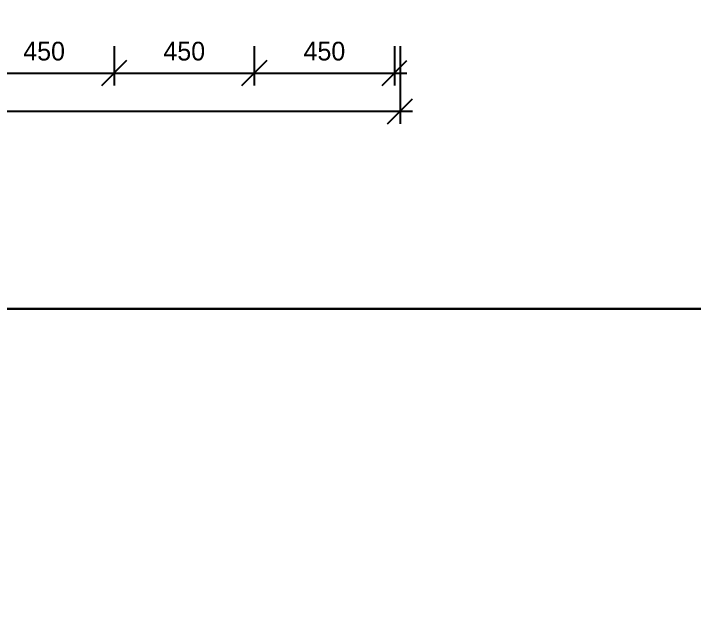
# Model space of a CAD drawing. Header units: millimetres. Extents: x 24776 to 57176, y -19492 to 15017.
# Drawn here: x 41434 to 43620, y 3598 to 5538 of the extents above; entities that cross this region are included whole.
import ezdxf

# ---------------------------------------------------------------- set-up
doc = ezdxf.new("R2010")
doc.units = ezdxf.units.MM
doc.header["$PDMODE"] = 3
doc.styles.add('RomanS', font='')
doc.styles.get('RomanS').set_extended_font_data('YouYuan')
doc.dimstyles.new('SC40', dxfattribs={"dimtxt": 60, "dimasz": 80, "dimexe": 40, "dimexo": 40, "dimgap": 40, "dimtad": 1, "dimdec": 0, "dimzin": 0, "dimdsep": 46, "dimtxsty": 'RomanS', "dimblk": 'OBLIQUE', "dimcen": 0, "dimdle": 40, "dimclrd": 9, "dimclre": 9, "dimclrt": 4, "dimadec": 0, "dimazin": 0, "dimtfac": 1, "dimtdec": 0, "dimtix": 1, "dimtmove": 2, "dimatfit": 1, "dimldrblk": 'DOT', "dimfxl": 1, "dimtolj": 1, "dimtzin": 0, "dimlwd": -1, "dimlwe": -1, "dimarcsym": 0})

# ---------------------------------------------------------------- blocks, each defined once
blk = doc.blocks.new('_Oblique')
at = {"color": 0, "linetype": 'ByBlock', "lineweight": -2}
blk.add_line((-0.5, -0.5), (0.5, 0.5), dxfattribs=at)
blk = doc.blocks.new('*D101')
at = {"color": 9, "transparency": 16777216}
for p, q in [((39889, 5433.2), (39889, 5184.5)), ((42675, 5433.2), (42675, 5184.5)), ((39849, 5224.5), (42715, 5224.5))]:
    blk.add_line(p, q, dxfattribs=at)
at = {"layer": 'Defpoints', "color": 0, "transparency": 16777216}
for p in [(39889, 5473.2), (42675, 5473.2), (42675, 5224.5)]:
    blk.add_point(p, dxfattribs=at)
at = {"color": 9, "transparency": 16777216, "xscale": 80, "yscale": 80, "zscale": 80, "rotation": 180}
blk.add_blockref('_Oblique', (39889, 5224.5), dxfattribs=at)
at = {"color": 9, "transparency": 16777216, "xscale": 80, "yscale": 80, "zscale": 80}
blk.add_blockref('_Oblique', (42675, 5224.5), dxfattribs=at)
at = {"color": 4, "transparency": 16777216, "insert": (41282, 5294.5), "char_height": 60, "attachment_point": 5, "style": 'RomanS'}
blk.add_mtext('\\A1;2786', dxfattribs=at)
blk = doc.blocks.new('_Dot')
at = {"color": 0, "linetype": 'ByBlock', "lineweight": -2}
blk.add_line((-0.5, 0), (-1, 0), dxfattribs=at)
at = {"color": 0, "linetype": 'ByBlock', "const_width": 0.5}
blk.add_lwpolyline([(-0.25, 0, 1), (0.25, 0, 1)], format="xyb", close=True, dxfattribs=at)
blk = doc.blocks.new('*D103')
at = {"color": 9, "transparency": 16777216}
for p, q in [((41307, 5433.2), (41307, 5307.3)), ((41757, 5433.2), (41757, 5307.3)), ((41267, 5347.3), (41797, 5347.3))]:
    blk.add_line(p, q, dxfattribs=at)
at = {"layer": 'Defpoints', "color": 0, "transparency": 16777216}
for p in [(41307, 5473.2), (41757, 5473.2), (41757, 5347.3)]:
    blk.add_point(p, dxfattribs=at)
at = {"color": 9, "transparency": 16777216, "xscale": 80, "yscale": 80, "zscale": 80, "rotation": 180}
blk.add_blockref('_Oblique', (41307, 5347.3), dxfattribs=at)
at = {"color": 9, "transparency": 16777216, "xscale": 80, "yscale": 80, "zscale": 80}
blk.add_blockref('_Oblique', (41757, 5347.3), dxfattribs=at)
at = {"color": 4, "transparency": 16777216, "insert": (41532, 5417.3), "char_height": 60, "attachment_point": 5, "style": 'RomanS'}
blk.add_mtext('\\A1;450', dxfattribs=at)
blk = doc.blocks.new('*D104')
at = {"color": 9, "transparency": 16777216}
for p, q in [((41757, 5433.2), (41757, 5307.3)), ((42207, 5433.2), (42207, 5307.3)), ((41717, 5347.3), (42247, 5347.3))]:
    blk.add_line(p, q, dxfattribs=at)
at = {"layer": 'Defpoints', "color": 0, "transparency": 16777216}
for p in [(41757, 5473.2), (42207, 5473.2), (42207, 5347.3)]:
    blk.add_point(p, dxfattribs=at)
at = {"color": 9, "transparency": 16777216, "xscale": 80, "yscale": 80, "zscale": 80, "rotation": 180}
blk.add_blockref('_Oblique', (41757, 5347.3), dxfattribs=at)
at = {"color": 9, "transparency": 16777216, "xscale": 80, "yscale": 80, "zscale": 80}
blk.add_blockref('_Oblique', (42207, 5347.3), dxfattribs=at)
at = {"color": 4, "transparency": 16777216, "insert": (41982, 5417.3), "char_height": 60, "attachment_point": 5, "style": 'RomanS'}
blk.add_mtext('\\A1;450', dxfattribs=at)
blk = doc.blocks.new('*D105')
at = {"color": 9, "transparency": 16777216}
for p, q in [((42207, 5433.2), (42207, 5307.3)), ((42657, 5433.2), (42657, 5307.3)), ((42167, 5347.3), (42697, 5347.3))]:
    blk.add_line(p, q, dxfattribs=at)
at = {"layer": 'Defpoints', "color": 0, "transparency": 16777216}
for p in [(42207, 5473.2), (42657, 5473.2), (42657, 5347.3)]:
    blk.add_point(p, dxfattribs=at)
at = {"color": 9, "transparency": 16777216, "xscale": 80, "yscale": 80, "zscale": 80, "rotation": 180}
blk.add_blockref('_Oblique', (42207, 5347.3), dxfattribs=at)
at = {"color": 9, "transparency": 16777216, "xscale": 80, "yscale": 80, "zscale": 80}
blk.add_blockref('_Oblique', (42657, 5347.3), dxfattribs=at)
at = {"color": 4, "transparency": 16777216, "insert": (42432, 5417.3), "char_height": 60, "attachment_point": 5, "style": 'RomanS'}
blk.add_mtext('\\A1;450', dxfattribs=at)

msp = doc.modelspace()

# ---------------------------------------------------------------- linework, layer by layer
at = {"color": 250}
for points in [[(37736.3, 12844.3), (44216.3, 12844.3), (44216.3, 4589.1), (37736.3, 4589.1)], [(37736.3, 4589.1), (44216.3, 4589.1), (44216.3, -3438.1), (37736.3, -3438.1)]]:
    msp.add_lwpolyline(points, close=True, dxfattribs=at)

# ---------------------------------------------------------------- dimensions: what is measured, and where the dimension line sits
at = {"color": 255}
for base, p1, p2, picture, middle in [((42675, 5224.5), (39889, 5473.2), (42675, 5473.2), '*D101', (41282, 5294.5)), ((41757, 5347.3), (41307, 5473.2), (41757, 5473.2), '*D103', (41532, 5417.3)), ((42207, 5347.3), (41757, 5473.2), (42207, 5473.2), '*D104', (41982, 5417.3)), ((42657, 5347.3), (42207, 5473.2), (42657, 5473.2), '*D105', (42432, 5417.3))]:
    dim = msp.add_linear_dim(base=base, p1=p1, p2=p2, dimstyle='SC40', dxfattribs=at)
    dim.commit()
    dim.dimension.update_dxf_attribs({"geometry": picture, "text_midpoint": middle})

doc.saveas('drawing.dxf')
